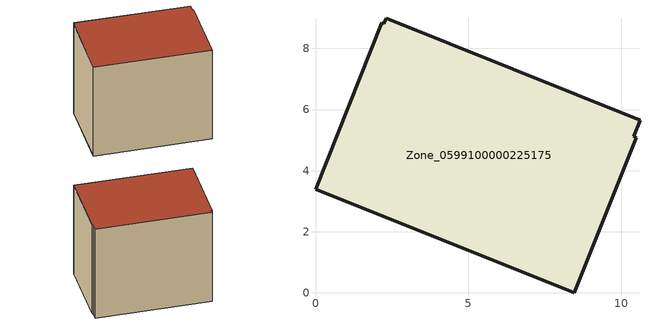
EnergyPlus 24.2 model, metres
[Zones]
Zone_0599100000225175
 floor ground (C_G): 10.5,5.08 8.47,0 0,3.39 2.17,8.83 2.24,8.8 2.31,8.99 10.62,5.66 10.42,5.12 z0.28
 wall outside (C_F): 10.42,5.12 10.62,5.66 2.31,8.99 2.24,8.8 2.17,8.83 0,3.39 8.47,0 10.5,5.08 10.42,5.12 z0.28:8.23
 roof outside (C_R): 8.47,0 10.5,5.08 10.42,5.12 10.62,5.66 2.31,8.99 2.24,8.8 2.17,8.83 0,3.39 z8.23
[BUILDING]
Pand.0599100000225175: North Axis=0; Terrain=City; Loads Convergence Tolerance Value=0.04; Temperature Convergence Tolerance Value=0.4; Solar Distribution=FullExterior; Maximum Number of Warmup Days=25; Minimum Number of Warmup Days=1
[Site:Location]
Rotterdam.The.Hague.AP_ZH_NLD Design_Conditions: Latitude=51.96; Longitude=4.45; Time Zone=1; Elevation=-4.5
[SITE:GROUNDTEMPERATURE:BUILDINGSURFACE]
18, 18, 18, 18, 18, 18, 18, 18, 18, 18, 18, 18
[MATERIAL] Thermal Absorptance=0.9; Solar Absorptance=0.7; Visible Absorptance=0.7
Name | Roughness | Thickness | Conductivity | Density | Specific Heat
G.TI.1975-1991 | MediumSmooth | 0.15 | 0.288461 | 540 | 1210
F.TI.1975-1991 | Rough | 0.3 | 0.230769 | 1920 | 840
R.TI.1975-1991 | MediumRough | 0.2 | 0.153846 | 1500 | 1000
[CONSTRUCTION]
C_G: G.TI.1975-1991
C_F: F.TI.1975-1991
C_R: R.TI.1975-1991
[ZONE]
Zone_0599100000225175: Type=1; Multiplier=1; Ceiling Height=Autocalculate; Volume=Autocalculate; Floor Area=autocalculate; Part of Total Floor Area=Yes
[ZONEINFILTRATION:DESIGNFLOWRATE]
Infil_Zone_0599100000225175: Zone or ZoneList or Space or SpaceList=Zone_0599100000225175; Schedule=AlwaysOn; Design Flow Rate Calculation Method=Flow/Area; Flow Rate per Floor Area=0.003; Constant Term Coefficient=1; Temperature Term Coefficient=0; Velocity Term Coefficient=0; Velocity Squared Term Coefficient=0
[HVACTEMPLATE:ZONE:IDEALLOADSAIRSYSTEM]
Zone_0599100000225175: Maximum Heating Supply Air Temperature=50; Minimum Cooling Supply Air Temperature=13; Maximum Heating Supply Air Humidity Ratio=0.0156; Minimum Cooling Supply Air Humidity Ratio=0.0077; Heating Limit=NoLimit; Cooling Limit=NoLimit; Dehumidification Control Type=ConstantSensibleHeatRatio; Cooling Sensible Heat Ratio=0.7; Dehumidification Setpoint=60; Humidification Control Type=None; Humidification Setpoint=30; Outdoor Air Method=None; Outdoor Air Flow Rate per Person=0.00944; Outdoor Air Flow Rate per Zone Floor Area=0; Outdoor Air Flow Rate per Zone=0; Demand Controlled Ventilation Type=None; Outdoor Air Economizer Type=NoEconomizer; Heat Recovery Type=None; Sensible Heat Recovery Effectiveness=0.7; Latent Heat Recovery Effectiveness=0.65
[ZONECONTROL:THERMOSTAT]
ThermostatControl_Zone_0599100000225175: Zone or ZoneList=Zone_0599100000225175; Control Type Schedule=DualSetpointControlType; Control 1=Thermostat_Zone_0599100000225175; Temperature Difference Between Cutout And Setpoint=0
[THERMOSTATSETPOINT:DUALSETPOINT]
Thermostat_Zone_0599100000225175: Heating Setpoint Temperature Schedule=HeatingSetpoint_Zone_0599100000225175; Cooling Setpoint Temperature Schedule=CoolingSetpoint_Zone_0599100000225175
[SCHEDULE:COMPACT]
HeatingSetpoint_Zone_0599100000225175: Through: 12/31, For: AllDays, Until: 24:00, 21
CoolingSetpoint_Zone_0599100000225175: Through: 12/31, For: AllDays, Until: 24:00, 24
DualSetpointControlType: Through: 12/31, For: AllDays, Until: 24:00, 4
AlwaysOn: Through: 12/31, For: AllDays, Until: 24:00, 1
